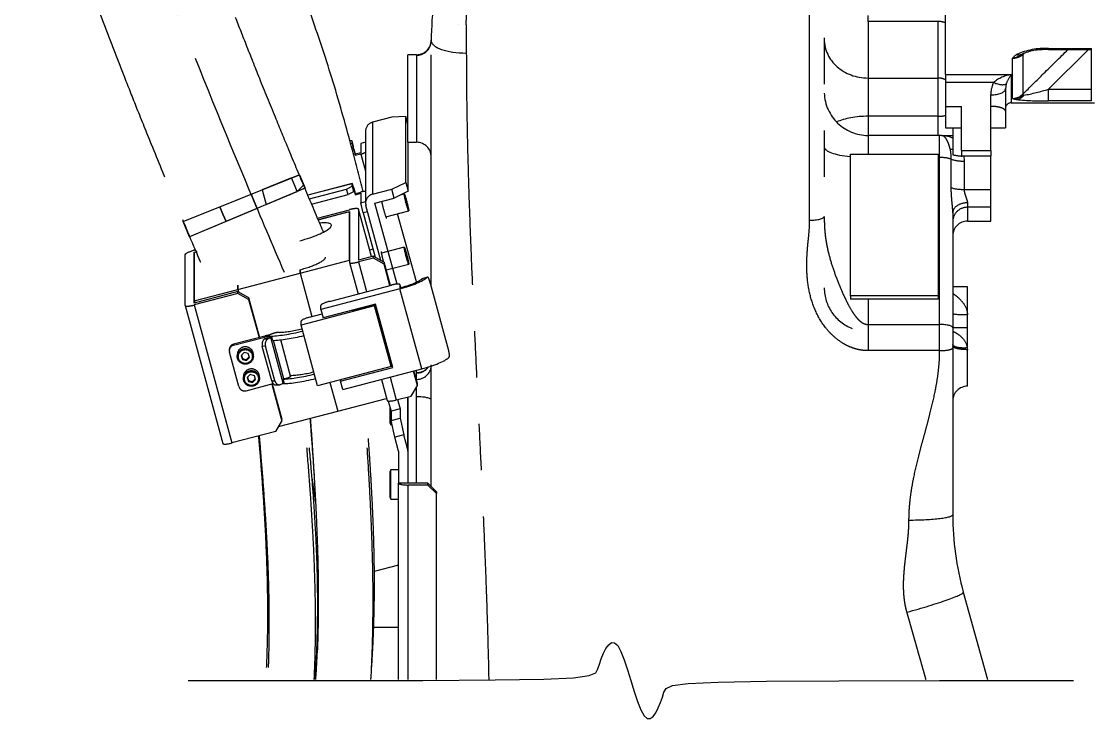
# Model space of a CAD drawing. Extents: x -2384 to 29887, y -2542 to 22350.
# Drawn here: x 450 to 816.3, y 2331.2 to 2569.9 of the extents above; entities that cross this region are included whole.
import ezdxf

# ---------------------------------------------------------------- set-up
doc = ezdxf.new("R2010")
doc.units = 0
doc.header["$LTSCALE"] = 63.5
doc.header["$MEASUREMENT"] = 0
doc.linetypes.add('PHANTOM', pattern=[2.5, 1.25, -0.25, 0.25, -0.25, 0.25, -0.25])
doc.layers.add('4', color=6, linetype='PHANTOM')

msp = doc.modelspace()

# ---------------------------------------------------------------- linework, layer by layer
at = {"layer": '4'}
for p, q in [((766.31, 2551.72), (766.31, 2933.05)), ((724.81, 2659.58), (724.81, 2503.19)), ((719.81, 2501.85), (719.81, 2657.13)), ((739.81, 2569.94), (739.81, 2572)), ((739.81, 2569.94), (739.81, 2550.55)), ((763.81, 2569.94), (739.81, 2569.94)), ((763.81, 2550.55), (763.81, 2569.94)), ((590.31, 2479.17), (590.31, 2563.31)), ((801.57, 2560.66), (816.31, 2560.66)), ((801.57, 2560.28), (801.57, 2560.66)), ((816.31, 2560.28), (816.31, 2560.66)), ((582.31, 2528.55), (582.31, 2558.55)), ((585.31, 2558.55), (582.31, 2558.55)), ((585.31, 2558.37), (585.31, 2528.55)), ((789.27, 2543.57), (789.27, 2557.37)), ((792.72, 2558.82), (792.84, 2558.9)), ((792.77, 2558.55), (792.77, 2545.03)), ((815.29, 2560.28), (801.57, 2546.72)), ((801.57, 2560.28), (816.31, 2560.28)), ((816.31, 2546.72), (816.31, 2560.28)), ((739.81, 2550.55), (763.81, 2550.55)), ((739.81, 2550.55), (739.81, 2537.46)), ((763.81, 2537.46), (763.81, 2550.55)), ((766.31, 2551.72), (766.31, 2549.01)), ((766.31, 2551.72), (788.81, 2551.72)), ((788.81, 2551.72), (788.81, 2542.05)), ((782.79, 2549.01), (766.31, 2549.01)), ((766.31, 2549.01), (766.31, 2540.85)), ((787.09, 2548.59), (786.81, 2546.82)), ((786.81, 2546.82), (786.81, 2539.26)), ((801.57, 2546.72), (816.31, 2546.72)), ((801.57, 2542.73), (801.57, 2546.72)), ((816.31, 2542.73), (816.31, 2546.72)), ((781.81, 2540.85), (781.81, 2544.79)), ((788.81, 2542.05), (817.31, 2542.05)), ((792.77, 2545.03), (793.14, 2544.66)), ((816.31, 2542.73), (801.57, 2542.73)), ((766.31, 2540.85), (771.81, 2540.85)), ((766.31, 2540.85), (766.31, 2533.55)), ((771.81, 2525.79), (771.81, 2540.85)), ((781.81, 2525.79), (781.81, 2540.85)), ((786.81, 2539.26), (786.81, 2533.55)), ((576.76, 2537.16), (570.2, 2535.44)), ((570.2, 2535.44), (570.2, 2510.77)), ((581.59, 2537.34), (576.76, 2537.16)), ((581.59, 2514.83), (581.59, 2537.34)), ((582.31, 2534.71), (581.59, 2537.34)), ((763.81, 2537.46), (739.81, 2537.46)), ((739.81, 2537.46), (739.81, 2530.91)), ((763.81, 2530.91), (763.81, 2537.46)), ((567.82, 2532.42), (567.82, 2507.75)), ((766.31, 2533.55), (771.81, 2533.55)), ((768.81, 2533.55), (768.81, 2530.77)), ((781.81, 2533.55), (786.81, 2533.55)), ((563.24, 2529.08), (562.44, 2529.05)), ((562.69, 2528.07), (563.24, 2528.21)), ((563.24, 2528.21), (563.24, 2529.08)), ((563.75, 2527.19), (563.24, 2529.08)), ((567.82, 2528.62), (566.21, 2528.19)), ((566.21, 2528.19), (566.21, 2524.95)), ((582.31, 2528.55), (585.31, 2528.55)), ((582.42, 2511.82), (582.42, 2528.55)), ((764.32, 2530.91), (739.8, 2530.91)), ((739.81, 2530.91), (739.81, 2524.6)), ((764.31, 2530.88), (764.31, 2530.91)), ((764.31, 2523.33), (764.31, 2530.88)), ((765.63, 2530.79), (765.28, 2530.83)), ((768.81, 2530.77), (765.64, 2530.77)), ((768.81, 2530.77), (768.81, 2529.92)), ((768.81, 2529.92), (768.81, 2526.27)), ((563.76, 2525.89), (563.28, 2525.77)), ((563.75, 2526.33), (563.75, 2527.19)), ((563.76, 2526.33), (564.27, 2524.44)), ((563.76, 2525.89), (564.27, 2524.01)), ((566.2, 2524.95), (564.27, 2524.44)), ((566.2, 2524.51), (564.27, 2524.01)), ((564.27, 2524.44), (564.27, 2524.01)), ((566.2, 2524.51), (567.82, 2518.62)), ((733.81, 2476.03), (733.81, 2524.54)), ((733.81, 2524.54), (763.81, 2524.54)), ((763.81, 2524.54), (763.81, 2476.03)), ((768.81, 2526.27), (768.81, 2524.28)), ((771.81, 2525.79), (781.81, 2525.79)), ((771.81, 2525.79), (771.81, 2523.54)), ((772.59, 2523.9), (772.68, 2522.12)), ((772.59, 2523.9), (781.81, 2523.9)), ((781.81, 2525.79), (781.81, 2523.9)), ((781.81, 2512.41), (781.81, 2523.9)), ((764.31, 2523.33), (763.81, 2523.33)), ((764.31, 2466.16), (764.31, 2523.33)), ((768.28, 2513.05), (768.28, 2522.76)), ((772.68, 2522.12), (772.68, 2512.41)), ((505.44, 2501.38), (545.22, 2517.44)), ((542.5, 2516.34), (545.14, 2517.41)), ((545.14, 2517.41), (545.91, 2515.58)), ((545.22, 2517.44), (547.16, 2512.83)), ((547.16, 2512.83), (507.62, 2496.21)), ((542.5, 2516.34), (532.47, 2512.29)), ((543.48, 2514.02), (542.5, 2516.34)), ((543.48, 2514.02), (542.5, 2516.34)), ((542.5, 2516.34), (542.5, 2516.34)), ((544.46, 2511.7), (543.48, 2514.02)), ((544.46, 2511.7), (543.48, 2514.02)), ((544.44, 2511.75), (546.61, 2513.92)), ((547.08, 2512.79), (544.46, 2511.7)), ((545.91, 2515.58), (546.68, 2513.75)), ((546.68, 2513.75), (546.88, 2513.27)), ((546.88, 2513.27), (547.08, 2512.79)), ((563.25, 2514.41), (548.08, 2510.44)), ((563.24, 2514.36), (548.09, 2510.4)), ((561.31, 2512.56), (563.24, 2513.5)), ((563.24, 2513.5), (563.24, 2514.36)), ((563.24, 2513.5), (563.75, 2511.61)), ((563.76, 2512.91), (564.27, 2511.02)), ((576.76, 2512.49), (581.59, 2514.83)), ((581.59, 2514.83), (582.42, 2511.82)), ((517.97, 2506.44), (528.66, 2510.76)), ((528.66, 2510.76), (532.47, 2512.29)), ((528.66, 2510.76), (529.68, 2508.33)), ((529.68, 2508.33), (528.66, 2510.76)), ((532.47, 2512.29), (533.12, 2509.76)), ((532.47, 2512.29), (533.12, 2509.76)), ((533.12, 2509.76), (533.77, 2507.2)), ((533.12, 2509.76), (533.77, 2507.2)), ((533.77, 2507.2), (544.46, 2511.7)), ((544.32, 2511.64), (544.44, 2511.75)), ((548.59, 2509.23), (561.31, 2512.56)), ((549.36, 2507.41), (561.82, 2510.67)), ((561.82, 2510.67), (561.31, 2512.56)), ((563.75, 2511.61), (561.82, 2510.67)), ((563.75, 2511.61), (563.75, 2512.48)), ((563.76, 2512.47), (563.75, 2512.47)), ((563.76, 2512.47), (564.27, 2510.59)), ((564.27, 2511.02), (566.2, 2511.53)), ((564.27, 2510.59), (566.2, 2511.09)), ((564.27, 2511.02), (564.27, 2510.59)), ((566.2, 2511.09), (566.21, 2511.09)), ((566.21, 2511.09), (566.21, 2507.85)), ((570.2, 2510.77), (576.76, 2512.49)), ((571.02, 2507.75), (577.59, 2509.47)), ((577.59, 2509.47), (576.76, 2512.49)), ((582.42, 2511.82), (577.59, 2509.47)), ((581.06, 2510.85), (579.7, 2510.49)), ((772.68, 2512.41), (781.81, 2512.41)), ((781.81, 2506.3), (781.81, 2512.41)), ((505.44, 2501.38), (517.97, 2506.44)), ((517.97, 2506.44), (519.03, 2503.94)), ((519.03, 2503.94), (517.97, 2506.44)), ((530.71, 2505.92), (520.08, 2501.45)), ((529.68, 2508.33), (530.71, 2505.92)), ((530.71, 2505.92), (529.68, 2508.33)), ((533.77, 2507.2), (530.71, 2505.92)), ((533.77, 2507.2), (533.77, 2507.2)), ((533.77, 2507.2), (533.77, 2507.2)), ((551.38, 2502.62), (562.29, 2505.48)), ((569.83, 2489.41), (565.38, 2505.66)), ((569.82, 2489.41), (565.38, 2505.63)), ((565.38, 2505.63), (565.38, 2488.25)), ((566.21, 2507.85), (567.82, 2508.27)), ((566.98, 2504.37), (566.21, 2507.85)), ((573.1, 2488.12), (567.93, 2506.94)), ((571.02, 2507.75), (571.02, 2507.75)), ((578.64, 2480.01), (571.02, 2507.75)), ((773.81, 2507.81), (773.81, 2506.3)), ((773.81, 2506.3), (773.81, 2501.55)), ((781.81, 2506.3), (773.81, 2506.3)), ((781.81, 2501.55), (781.81, 2506.3)), ((519.03, 2503.94), (520.08, 2501.45)), ((520.08, 2501.45), (519.03, 2503.94)), ((551.64, 2502.02), (562.29, 2504.82)), ((561.33, 2504.56), (551.64, 2502.02)), ((562.29, 2504.61), (561.33, 2504.56)), ((562.29, 2504.82), (562.29, 2504.81)), ((562.29, 2504.82), (562.29, 2487.44)), ((562.29, 2488.18), (562.29, 2504.61)), ((568.53, 2504.77), (566.98, 2504.37)), ((566.98, 2504.37), (571.14, 2489.23)), ((574.75, 2503), (582.58, 2505.05)), ((585.21, 2480.75), (578.81, 2504.06)), ((768.81, 2504.43), (768.81, 2465.08)), ((507.62, 2496.21), (505.44, 2501.38)), ((507.62, 2496.21), (505.44, 2501.38)), ((520.08, 2501.45), (507.62, 2496.21)), ((520.08, 2501.45), (520.08, 2501.45)), ((773.81, 2501.55), (781.81, 2501.55)), ((773.81, 2501.55), (773.83, 2501.55)), ((507.62, 2496.21), (507.62, 2496.21)), ((509.17, 2491.87), (509.17, 2491.56)), ((509.17, 2491.56), (509.17, 2491.56)), ((510.13, 2491.15), (509.17, 2490.69)), ((509.17, 2490.89), (509.8, 2491.06)), ((509.17, 2473.51), (509.17, 2490.89)), ((509.17, 2490.89), (509.22, 2490.71)), ((509.17, 2490.89), (509.22, 2490.71)), ((570.39, 2491.95), (569.22, 2491.64)), ((581.06, 2492.67), (573.23, 2490.62)), ((506.07, 2472.7), (506.07, 2490.08)), ((509.17, 2490.69), (509.17, 2474.26)), ((545.39, 2483.75), (562.29, 2488.18)), ((562.3, 2487.4), (565.14, 2477.01)), ((570.5, 2489.59), (565.38, 2488.25)), ((570.5, 2488.92), (565.38, 2487.58)), ((565.38, 2487.58), (568.17, 2477.43)), ((570.5, 2489.59), (574.18, 2487.51)), ((570.5, 2488.92), (570.5, 2489.59)), ((574.18, 2486.85), (570.5, 2488.92)), ((574.18, 2487.51), (574.18, 2486.85)), ((576.35, 2479.57), (574.18, 2487.51)), ((524.14, 2478.18), (545.39, 2483.75)), ((545.39, 2484.89), (545.39, 2483.75)), ((545.39, 2483.75), (545.39, 2484.89)), ((545.39, 2483.75), (549.46, 2468.9)), ((545.39, 2483.75), (549.46, 2468.9)), ((576.18, 2479.53), (574.18, 2486.85)), ((574.9, 2484.86), (582.58, 2486.86)), ((579.88, 2478.79), (579.59, 2479.83)), ((579.59, 2479.8), (579.87, 2478.79)), ((579.59, 2479.8), (579.59, 2478.72)), ((585.21, 2480.67), (585.21, 2480.75)), ((588.81, 2482.26), (587.17, 2481.83)), ((588.98, 2482.37), (587.37, 2481.94)), ((595.98, 2458.43), (590.03, 2480.16)), ((509.17, 2474.26), (524.14, 2478.18)), ((524.14, 2477.44), (509.17, 2473.51)), ((524.14, 2476.77), (509.17, 2472.85)), ((524.14, 2479.62), (524.14, 2478.18)), ((524.14, 2478.18), (524.14, 2479.62)), ((524.14, 2478.18), (524.38, 2477.3)), ((524.14, 2478.18), (524.38, 2477.3)), ((524.14, 2476.77), (524.14, 2477.44)), ((524.14, 2477.44), (527.81, 2475.36)), ((527.81, 2474.7), (524.14, 2476.77)), ((579.59, 2478.39), (552.55, 2471.3)), ((555.45, 2474.09), (576.7, 2479.66)), ((565.4, 2476.84), (565.43, 2476.71)), ((565.5, 2476.73), (565.47, 2476.83)), ((587.1, 2450.99), (579.59, 2478.39)), ((773.81, 2479.05), (769.24, 2479.05)), ((773.81, 2469.57), (773.81, 2479.05)), ((506.08, 2472.67), (519.02, 2425.43)), ((509.17, 2474.26), (509.36, 2473.56)), ((509.17, 2473.51), (509.17, 2473.51)), ((509.17, 2472.85), (522.11, 2425.61)), ((527.81, 2475.36), (531.54, 2461.75)), ((527.81, 2475.36), (527.81, 2474.7)), ((527.81, 2474.7), (531.37, 2461.7)), ((570.84, 2472.55), (545.73, 2465.96)), ((552.55, 2471.3), (552.55, 2472.71)), ((571.19, 2473.15), (553.33, 2468.46)), ((563.11, 2470.85), (570.84, 2472.88)), ((576.54, 2452.09), (570.84, 2472.88)), ((570.84, 2472.88), (570.84, 2472.55)), ((576.54, 2451.76), (570.84, 2472.55)), ((577.15, 2451.42), (571.19, 2473.15)), ((763.81, 2476.03), (733.81, 2476.03)), ((733.81, 2476.03), (733.81, 2474.82)), ((763.81, 2474.82), (733.81, 2474.82)), ((739.81, 2474.82), (739.81, 2466.16)), ((763.81, 2476.03), (763.81, 2474.82)), ((548.63, 2468.68), (552.96, 2469.81)), ((552.55, 2471.3), (553.33, 2468.46)), ((563.11, 2471.03), (563.11, 2470.85)), ((563.53, 2470.96), (563.48, 2471.12)), ((773.81, 2465.05), (773.81, 2469.57)), ((545.73, 2465.96), (545.73, 2467.3)), ((551.42, 2445.18), (545.73, 2465.96)), ((739.81, 2466.16), (739.81, 2457.23)), ((739.81, 2466.16), (764.31, 2466.16)), ((764.31, 2457.23), (764.31, 2466.16)), ((533.3, 2462.21), (522.68, 2459.43)), ((522.68, 2459.09), (533.3, 2461.88)), ((533.47, 2461.26), (533.3, 2461.88)), ((534.26, 2461.63), (533.33, 2461.19)), ((534.42, 2461.24), (535.35, 2461.68)), ((534.76, 2462.3), (534.85, 2461.97)), ((535.02, 2462.18), (535.11, 2461.85)), ((539.62, 2446.09), (535.35, 2461.68)), ((536.03, 2460.69), (535.71, 2461.87)), ((768.81, 2465.08), (768.81, 2458.15)), ((773.81, 2465.05), (768.81, 2465.05)), ((773.81, 2457.55), (773.81, 2465.05)), ((522.68, 2459.43), (522.68, 2459.09)), ((533.57, 2458.7), (532.48, 2458.65)), ((535.71, 2446.83), (532.48, 2458.65)), ((533.33, 2461.19), (534.42, 2461.24)), ((536.81, 2446.89), (533.57, 2458.7)), ((539.89, 2447.62), (536.31, 2460.7)), ((542.17, 2448.49), (538.77, 2460.91)), ((768.81, 2458.15), (768.81, 2401.06)), ((773.78, 2458.16), (773.81, 2457.55)), ((521.19, 2457.54), (521.19, 2457.2)), ((524.5, 2444.89), (521.26, 2456.7)), ((523.92, 2455.84), (523.92, 2455.25)), ((526.3, 2456.58), (525.28, 2455.58)), ((525.28, 2455.58), (525.65, 2454.21)), ((525.35, 2455.65), (525.65, 2454.55)), ((525.65, 2454.55), (525.65, 2454.21)), ((525.65, 2454.55), (527.05, 2454.18)), ((525.65, 2454.21), (527.05, 2453.85)), ((527.7, 2456.21), (526.3, 2456.58)), ((527.05, 2454.18), (528, 2455.11)), ((527.05, 2453.85), (528.07, 2454.85)), ((527.05, 2454.18), (527.05, 2453.85)), ((528.07, 2454.85), (527.7, 2456.21)), ((529.42, 2455.25), (529.42, 2455.84)), ((764.31, 2457.23), (739.81, 2457.23)), ((773.81, 2445.05), (773.81, 2457.55)), ((576.54, 2451.76), (551.42, 2445.18)), ((559.28, 2446.73), (577.15, 2451.42)), ((560.05, 2443.9), (587.1, 2450.99)), ((576.52, 2453.71), (576.12, 2453.61)), ((576.63, 2453.32), (576.23, 2453.21)), ((576.54, 2452.09), (576.54, 2451.76)), ((585.31, 2446.85), (585.31, 2450.52)), ((590.31, 2410.75), (590.31, 2452.33)), ((526, 2448.28), (526, 2447.7)), ((528.37, 2449.02), (527.35, 2448.02)), ((527.35, 2448.02), (527.72, 2446.66)), ((527.42, 2448.09), (527.72, 2446.99)), ((527.72, 2446.99), (529.12, 2446.62)), ((527.72, 2446.99), (527.72, 2446.66)), ((529.77, 2448.65), (528.37, 2449.02)), ((529.12, 2446.62), (530.07, 2447.55)), ((529.12, 2446.29), (530.14, 2447.29)), ((530.14, 2447.29), (529.77, 2448.65)), ((531.5, 2447.7), (531.5, 2448.28)), ((535.71, 2446.83), (536.81, 2446.89)), ((539.98, 2446.28), (539.65, 2447.46)), ((559.28, 2447.24), (559.28, 2446.73)), ((573.26, 2447.36), (575.24, 2440.16)), ((576.19, 2448.13), (578.33, 2440.34)), ((585.56, 2445.28), (584.21, 2450.23)), ((585.56, 2445.94), (584.38, 2450.27)), ((526.95, 2443.5), (536.2, 2445.93)), ((527.72, 2446.66), (529.12, 2446.29)), ((529.12, 2446.62), (529.12, 2446.29)), ((535.73, 2445.8), (539.2, 2433.12)), ((535.9, 2445.85), (539.2, 2433.79)), ((537.17, 2445.49), (538.27, 2445.54)), ((538.69, 2445.65), (539.62, 2446.09)), ((539.47, 2445.93), (539.45, 2446.01)), ((555.65, 2446.29), (558.33, 2436.51)), ((555.65, 2446.29), (558.33, 2436.51)), ((560.05, 2443.9), (559.28, 2446.73)), ((583.44, 2441.68), (585.56, 2445.28)), ((585.31, 2441.44), (585.31, 2444.85)), ((585.56, 2445.28), (585.56, 2445.94)), ((558.33, 2436.51), (575.04, 2440.89)), ((575.56, 2439.98), (576.53, 2436.47)), ((578.33, 2440.34), (583.44, 2441.68)), ((578.75, 2440.45), (579.62, 2437.28)), ((582.21, 2441.36), (582.21, 2423.67)), ((582.31, 2441.39), (582.31, 2422.86)), ((585.31, 2411.88), (585.31, 2441.44)), ((538.07, 2431.2), (558.33, 2436.51)), ((576.11, 2437.97), (576.11, 2432.46)), ((576.51, 2431.77), (576.51, 2436.51)), ((579.62, 2437.28), (576.53, 2436.47)), ((576.53, 2436.47), (576.53, 2433.35)), ((579.62, 2437.28), (579.62, 2434.16)), ((537.08, 2429.53), (539.2, 2433.12)), ((539.2, 2433.12), (539.2, 2433.79)), ((576.11, 2432.46), (576.51, 2431.77)), ((576.53, 2433.35), (579.62, 2434.16)), ((577.82, 2427.59), (576.53, 2433.35)), ((579.62, 2434.16), (580.91, 2428.4)), ((537.08, 2429.53), (522.11, 2425.61)), ((576.51, 2431.77), (576.88, 2431.77)), ((580.91, 2428.4), (577.82, 2427.59)), ((579.11, 2422.86), (577.82, 2427.59)), ((582.21, 2423.67), (580.91, 2428.4)), ((579.11, 2422.86), (579.11, 2411.88)), ((582.31, 2422.86), (582.31, 2411.88)), ((576.51, 2416.38), (576.11, 2415.69)), ((576.11, 2415.69), (576.11, 2407.07)), ((576.51, 2406.38), (576.51, 2416.38)), ((579.11, 2416.38), (576.51, 2416.38)), ((579.11, 2411.88), (579.11, 2411.88)), ((582.31, 2411.88), (579.11, 2411.88)), ((582.31, 2411.88), (579.11, 2411.88)), ((579.11, 2344.63), (579.11, 2411.88)), ((582.31, 2411.88), (582.31, 2411.88)), ((589.11, 2411.88), (582.32, 2411.88)), ((589.11, 2411.21), (582.32, 2411.21)), ((582.32, 2411.21), (582.32, 2344.63)), ((589.11, 2411.88), (592.11, 2408.94)), ((589.11, 2411.21), (589.11, 2411.88)), ((592.11, 2408.28), (589.11, 2411.21)), ((576.11, 2407.07), (576.51, 2406.38)), ((592.11, 2408.94), (592.11, 2408.28)), ((592.11, 2344.63), (592.11, 2408.28)), ((576.51, 2406.38), (579.11, 2406.38)), ((579.11, 2383.82), (570.82, 2381.6)), ((772.4, 2374.52), (780.63, 2344.63)), ((551.3, 2362.55), (551.41, 2362.55)), ((570.6, 2362.55), (579.11, 2362.55)), ((579.11, 2344.63), (579.11, 2362.55)), ((579.11, 2362.55), (579.11, 2362.55))]:
    msp.add_line(p, q, dxfattribs=at)
msp.add_lwpolyline([(507.12, 2344.26), (552.97, 2344.26), (587.44, 2344.32), (612.17, 2344.47), (628.81, 2344.76), (639, 2345.23), (644.39, 2345.95), (646.61, 2346.94), (647.31, 2348.26), (647.86, 2349.92), (648.51, 2351.76), (649.27, 2353.61), (650.11, 2355.26), (651.03, 2356.55), (652.01, 2357.27), (653.04, 2357.23), (654.12, 2356.26), (655.22, 2354.25), (656.35, 2351.39), (657.49, 2347.96), (658.63, 2344.26), (659.78, 2340.55), (660.92, 2337.13), (662.05, 2334.27), (663.15, 2332.25), (664.22, 2331.28), (665.26, 2331.25), (666.24, 2331.97), (667.16, 2333.25), (668, 2334.91), (668.76, 2336.75), (669.41, 2338.6), (669.96, 2340.25), (670.66, 2341.57), (672.88, 2342.57), (678.27, 2343.28), (688.46, 2343.76), (705.1, 2344.05), (729.83, 2344.19), (764.3, 2344.25), (810.15, 2344.26)], dxfattribs=at)
for centre, radius, start, end in [((690.31, 2563.31), 100, 163.7948, 180), ((690.31, 2563.31), 91, 176.4826, 176.5085), ((585.32, 2563.55), 5, 270.3589, 359.8708), ((800.42, 2536.97), 23.72, 87.2324, 114.344), ((788.16, 2564.94), 7.65, 278.3942, 306.7427), ((794.26, 2553.12), 6.55, 123.4856, 139.5137), ((789.35, 2562.94), 5.57, 269.2724, 307.9822), ((-15620.01, 21739.9), 25244.87, 310.552415, 310.554723), ((800.45, 2538.62), 21.67, 87.053, 110.5039), ((790.41, 2540.16), 11.67, 97.8367, 130.7344), ((797.67, 2544.82), 11.23, 142.0512, 160.362), ((791.34, 2544.81), 9.53, 153.8589, 180.1166), ((779.07, 2620.44), 77.08, 280.5212, 286.9684), ((739.82, 2545.92), 15.01, 181.926, 269.9915), ((788.81, 2540.05), 2, 90, 180), ((789.27, 2548.51), 4.94, 270.1052, 315.2184), ((789.38, 2550.66), 7.09, 269.1831, 302.1179), ((791.93, 2550.92), 7.81, 250.1419, 260.5329), ((799.77, 2625.68), 82.97, 263.6848, 271.2398), ((585.31, 2523.55), 5, 0, 90), ((765.54, 2524.16), 6.63, 60.4227, 89.2394), ((753.02, 2522.95), 15.26, 359.2663, 12.4405), ((772.32, 2540.15), 16.26, 257.5598, 270.9599), ((772.21, 2534.4), 12.28, 251.3388, 272.208), ((773.81, 2496.55), 5, 90, 180), ((772.57, 2493.72), 24.18, 261.0707, 272.955), ((585.31, 2454.68), 5, 270, 321.9851), ((773.81, 2440.05), 5, 90, 180), ((868.81, 2401.06), 100, 180, 195.3927)]:
    msp.add_arc(centre, radius, start, end, dxfattribs=at)
for centre, major_axis, ratio, start_param, end_param in [((763.81, 2565.97), (-5, 0), 0.794345, 4.186495, 4.712389), ((585.31, 2563.31), (-5, 0), 0.988164, 1.570796, 3.141593), ((602.31, 2563.31), (-12, 0), 0.350312, 0, 1.570796), ((739.81, 2563.84), (-15, 0), 0.886256, 0, 1.570796), ((790.64, 2562.24), (-2.19, 3.35), 0.780143, 2.442678, 3.144574), ((796.27, 2555.26), (3.25, -3.8), 0.35125, 3.209789, 3.440951), ((763.81, 2546.12), (-5, 0), 0.886256, 4.186495, 4.712389), ((781.81, 2546.82), (5, 0), 0.406737, 4.712389, 6.283185), ((782.79, 2551.04), (4.48, -2.22), 0.370422, 4.894251, 6.132408), ((790.64, 2547.19), (-0.7, -3.94), 0.847135, 0.206844, 1.03065), ((571.02, 2532.42), (3.2, 0), 0.976296, 1.832596, 3.141593), ((739.81, 2531.12), (-15, 0), 0.422618, 4.712389, 5.518373), ((763.81, 2539.57), (-5, 0), 0.422618, 1.570796, 2.09669), ((563.76, 2526.33), (-0.51, 1.94), 0.056019, 0.210955, 1.781751), ((563.76, 2526.33), (-0.00051, 0.00193), 0.056019, 0.210955, 1.781751), ((566.2, 2524.95), (1.93, 0.53), 0.209065, 4.655073, 5.646438), ((566.2, 2524.95), (0.00193, 0.00053), 0.209065, 4.655073, 6.225869), ((739.81, 2526.96), (-15, 0), 0.241922, 0, 1.157973), ((771.93, 2528.19), (-4.73, -1.63), 0.229438, 0.485436, 0.775818), ((764.31, 2522.24), (4.5, 0), 0.241922, 0.493469, 1.570796), ((563.76, 2512.47), (0.51, -1.94), 0.056019, 1.781751, 3.352547), ((772.68, 2513.62), (-5, 0), 0.241922, 0.493469, 1.570796), ((566.2, 2511.09), (-1.93, -0.53), 0.209065, 3.663708, 4.655073), ((566.2, 2511.09), (-0.00193, -0.00053), 0.209065, 3.084277, 4.655073), ((571.02, 2507.75), (3.2, 0), 0.976296, 1.832596, 3.403392), ((562.29, 2504.82), (-3.09, -0.85), 0.200827, 3.086634, 4.657431), ((571.02, 2507.75), (0.002, 0), 0.976296, 1.832596, 3.403392), ((574.09, 2505.93), (-0.89, 3.39), 0.056019, 0.75771, 3.141593), ((773.81, 2504.43), (5, 0), 0.6773, 1.570796, 3.141593), ((773.81, 2501.4), (5, 0), 0.979859, 1.570796, 3.141593), ((562.29, 2504.82), (-0.00193, -0.00053), 0.200827, 3.086634, 4.657431), ((719.81, 2503.19), (5, 0), 0.268515, 4.712389, 6.283185), ((544.9, 2497.14), (-11.24, -3.08), 0.200827, 1.55877, 3.944963), ((509.17, 2490.89), (-3.09, -0.85), 0.200827, 4.657431, 6.228227), ((509.17, 2490.89), (-0.00193, -0.00053), 0.200827, 4.657431, 6.228227), ((574.09, 2487.75), (-0.89, 3.39), 0.056019, 0, 1.58048), ((544.9, 2486.75), (-9.21, -2.52), 0.200827, 1.568218, 3.141593), ((565.38, 2488.25), (3.09, 0.85), 0.200827, 3.086634, 4.657431), ((565.38, 2488.25), (0.00193, 0.00053), 0.200827, 3.086634, 4.657431), ((576.7, 2479.04), (-2.89, -0.79), 0.200827, 3.086634, 4.657431), ((579.59, 2480.46), (9.64, 2.64), 0.200827, 4.657431, 5.923534), ((579.59, 2480.46), (-8.1, -2.22), 0.200827, 1.515838, 2.721427), ((582.11, 2479.94), (3.2, 0), 0.976296, 0.24008, 0.261799), ((568.23, 2477.85), (3.09, 0.85), 0.200827, 3.141593, 3.74802), ((739.81, 2478.74), (-15, 0), 0.995399, 0, 1.20203), ((509.17, 2473.51), (3.09, 0.85), 0.200827, 3.086634, 4.657431), ((509.17, 2473.51), (0.00193, 0.00053), 0.200827, 3.086634, 4.657431), ((555.45, 2473.47), (-2.89, -0.79), 0.200827, 4.657431, 6.228227), ((573.16, 2471.31), (2.75, 0), 0.978148, 2.399338, 2.560263), ((573.16, 2470.73), (2.75, 0), 0.978148, 2.309809, 2.487541), ((573.16, 2470.69), (2.4, 0), 0.978148, 2.380529, 2.597302), ((548.63, 2468.05), (2.89, 0.79), 0.200827, 1.515838, 3.086634), ((573.16, 2470.69), (2.4, 0), 0.978148, 4.209482, 4.426255), ((573.16, 2470.73), (2.75, 0), 0.978148, 4.319243, 4.496975), ((764.31, 2465.08), (-4.5, 0), 0.241922, 3.141593, 4.712389), ((533.3, 2461.59), (2.89, 0.79), 0.200827, 0.926142, 1.515838), ((533.3, 2461.59), (-1.35, -0.37), 0.200827, 2.301236, 4.657431), ((536.69, 2462.83), (1.93, 0.53), 0.200827, 0.600571, 3.609435), ((536.78, 2462.5), (1.93, 0.53), 0.200827, 3.141593, 3.609435), ((547.72, 2467.89), (-16.8, -4.6), 0.200827, 0.659965, 1.433993), ((547.81, 2467.56), (-16.8, -4.6), 0.200827, 0.659965, 0.712723), ((533.3, 2461.59), (2.89, 0.79), 0.200827, 5.442829, 5.635223), ((548.14, 2466.38), (-16.8, -4.6), 0.200827, 0.712723, 1.433993), ((547.28, 2467.58), (-12.08, -3.31), 0.200827, 0.670062, 1.416761), ((523.19, 2457.2), (2, 0), 0.978148, 1.832596, 3.403392), ((523.19, 2457.54), (2, 0), 0.978148, 1.832596, 3.141593), ((526.67, 2455.84), (2.75, 0), 0.978148, 0, 3.141593), ((533.84, 2459.3), (0.09, -2), 0.729705, 3.439698, 5.010494), ((534.94, 2459.35), (-0.09, 2), 0.729705, 0.298105, 1.868901), ((576.92, 2457.61), (2.75, 0), 0.978148, 2.373976, 2.560263), ((576.92, 2457.03), (2.75, 0), 0.978148, 2.309809, 2.487541), ((576.92, 2456.99), (2.4, 0), 0.978148, 2.380529, 2.597302), ((764.31, 2458.15), (-4.5, 0), 0.204775, 1.570796, 3.141593), ((576.92, 2456.99), (2.4, 0), 0.978148, 4.209482, 4.426255), ((576.92, 2457.03), (2.75, 0), 0.978148, 4.319243, 4.496975), ((587.1, 2453.06), (9.64, 2.64), 0.200827, 4.657431, 5.923534), ((528.75, 2448.28), (2.75, 0), 0.978148, 0, 3.141593), ((585.31, 2452.28), (-5, 0), 0.976296, 1.570796, 3.072344), ((585.31, 2454.44), (5, 0), 0.976296, 4.712389, 5.67446), ((537.08, 2447.49), (-0.09, 2), 0.729705, 1.868901, 3.141593), ((538.17, 2447.54), (-0.09, 2), 0.729705, 1.868901, 3.439698), ((552.18, 2451.64), (-16.8, -4.6), 0.200827, 0.659965, 1.433993), ((551.76, 2453.15), (-16.8, -4.6), 0.200827, 0.712723, 1.433993), ((537.25, 2447.18), (2.89, 0.79), 0.200827, 5.635223, 5.806785), ((540.73, 2448.09), (-1.45, -0.4), 0.200827, 0.903234, 3.141593), ((540.73, 2448.09), (1.93, 0.53), 0.200827, 0.600571, 0.722734), ((551.31, 2452.84), (-12.08, -3.31), 0.200827, 0.670062, 1.416761), ((526.43, 2445.39), (-2, 0), 0.978148, 0.261799, 1.832596), ((541.14, 2446.58), (1.93, 0.53), 0.200827, 3.451054, 3.609435), ((537.57, 2446), (2.89, 0.79), 0.200827, 5.442829, 5.635223), ((578.33, 2441.01), (3.09, 0.85), 0.200827, 3.141593, 4.657431), ((585.31, 2440.35), (-5, 0), 0.21644, 3.141593, 4.712389), ((522.11, 2426.27), (3.09, 0.85), 0.200827, 3.141593, 4.657431), ((579.11, 2422.86), (-3.2, 0), 0.978148, 3.141593, 3.403392), ((582.32, 2411.88), (-3.2, 0), 0.207912, 0, 1.570796), ((582.32, 2411.88), (-0.002, 0), 0.207912, 0.000022, 1.570796), ((753.81, 2401.06), (-15, 0), 0.12192, 1.570796, 3.141593), ((753.12, 2369.21), (-19.28, -5.31), 0.074094, 1.5504, 3.141593)]:
    msp.add_ellipse(centre, major_axis=major_axis, ratio=ratio, start_param=start_param, end_param=end_param, dxfattribs=at)
for centre, major_axis, ratio in [((581.82, 2507.95), (0.76, -2.9), 0.056019), ((581.82, 2489.77), (0.76, -2.9), 0.056019), ((526.67, 2455.25), (2.75, 0), 0.978148), ((526.67, 2455.21), (2.4, 0), 0.978148), ((528.75, 2447.7), (2.75, 0), 0.978148), ((528.75, 2447.65), (2.4, 0), 0.978148)]:
    msp.add_ellipse(centre, major_axis=major_axis, ratio=ratio, dxfattribs=at)
for points, knots in [([(540.06, 2483.97), (536.04, 2493.35), (523.57, 2522.59), (507.24, 2562.61), (491.68, 2604.3), (476.96, 2646.69), (460.17, 2700.84), (442.86, 2766.69), (428.68, 2833.07), (419.99, 2888.31), (415.43, 2931.34), (413.33, 2963.09), (412.72, 2993.76), (413.76, 3022.92), (416.55, 3050.05), (420.37, 3070.62), (424.26, 3085.43), (428.69, 3099.12), (435.21, 3114.27), (444.72, 3129.7), (456.26, 3142.93), (470.28, 3154.28), (484.6, 3162.33), (497.98, 3167.9), (509.11, 3171.63), (521.41, 3174.91), (534.89, 3177.68), (549.46, 3179.93), (564.95, 3181.64), (580.96, 3182.89), (597.21, 3183.77), (613.54, 3184.39), (628.56, 3184.77), (638.14, 3184.96), (642.32, 3185.03)], [0.0327753, 0.0327753, 0.0327753, 0.0327753, 0.0625, 0.125, 0.15625, 0.1875, 0.25, 0.3125, 0.375, 0.4375, 0.46875, 0.5, 0.53125, 0.5625, 0.59375, 0.625, 0.640625, 0.65625, 0.6875, 0.71875, 0.75, 0.78125, 0.8125, 0.828125, 0.84375, 0.859375, 0.875, 0.890625, 0.90625, 0.921875, 0.9375, 0.953125, 0.96875, 0.9806356, 0.9806356, 0.9806356, 0.9806356]), ([(497.28, 3169.65), (496.94, 3169.55), (491.12, 3167.77), (480.49, 3163.97), (466.86, 3157.59), (455.07, 3150.52), (444.93, 3142.89), (436.79, 3135.34), (430.28, 3128.13), (424.67, 3120.9), (419.3, 3112.75), (414.68, 3104.37), (410.93, 3096.38), (407.99, 3089.21), (405.24, 3081.56), (402.75, 3073.52), (400.42, 3064.69), (398.37, 3055.58), (396.64, 3046.29), (395.32, 3037.78), (394.41, 3030.79), (393.7, 3024.55), (393.06, 3017.87), (392.4, 3009.44), (391.83, 2999.18), (391.46, 2987.68), (391.32, 2971.74), (391.77, 2951.55), (393.21, 2926.97), (395.44, 2902.33), (398.36, 2877.65), (402.21, 2850.84), (407.15, 2821.77), (413.29, 2790.42), (420.25, 2759.01), (428.25, 2726.35), (437.37, 2692.5), (447.68, 2657.58), (458.79, 2623.03), (467.88, 2597.01), (474.38, 2579.33), (477.99, 2569.71), (481.63, 2560.21), (485.45, 2550.39), (489.72, 2539.62), (495.07, 2526.36), (501.73, 2510.18), (509.03, 2492.82), (514.16, 2480.81), (516.46, 2475.42)], [0.1610536, 0.1610536, 0.1610536, 0.1610536, 0.162362, 0.1834318, 0.2048754, 0.2262489, 0.2460977, 0.2644164, 0.2786315, 0.2928134, 0.3085191, 0.3254285, 0.3377992, 0.3489912, 0.3600322, 0.3731531, 0.3845508, 0.3972257, 0.4098986, 0.4204815, 0.428946, 0.4353065, 0.4428055, 0.4525145, 0.4644238, 0.4774387, 0.4903058, 0.5155899, 0.5402871, 0.5644551, 0.5881846, 0.6116896, 0.641073, 0.6704242, 0.699752, 0.7290796, 0.7619483, 0.794863, 0.827801, 0.860523, 0.8699783, 0.8793612, 0.8886694, 0.897926, 0.9083514, 0.9206232, 0.937438, 0.9567345, 0.973203, 0.973203, 0.973203, 0.973203]), ([(553.4, 2497.86), (553.06, 2498.67), (550.79, 2504), (546.85, 2513.3), (541.71, 2525.6), (536.68, 2537.8), (531.79, 2549.83), (527.15, 2561.5), (522.26, 2574.04), (516.9, 2588.14), (510.9, 2604.53), (503.41, 2625.92), (494.75, 2652.42), (485.29, 2684), (476.19, 2717.36), (467.62, 2752.41), (459.78, 2789.03), (454.02, 2820.69), (449.93, 2847.28), (447.08, 2869), (444.74, 2890.94), (442.99, 2913.24), (442, 2934.65), (441.78, 2954.07), (442.19, 2970.64), (442.94, 2983.12), (443.8, 2992.84), (444.73, 3001.13), (446.06, 3010.54), (447.91, 3020.75), (450.17, 3030.6), (452.61, 3039.16), (454.92, 3045.99), (457.15, 3051.71), (459.47, 3056.99), (462.14, 3062.31), (465.11, 3067.44), (468.2, 3072.1), (471.37, 3076.31), (474.83, 3080.38), (478.95, 3084.63), (483.88, 3089), (490.63, 3094.06), (499.58, 3099.43), (511.12, 3104.68), (523.25, 3108.79), (535.53, 3111.92), (547.61, 3114.27), (561.03, 3116.18), (574.82, 3117.52), (588.7, 3118.49), (602.91, 3119.17), (618.67, 3119.63), (632.35, 3119.87), (640.15, 3119.99), (642.31, 3120.02)], [0.0344974, 0.0344974, 0.0344974, 0.0344974, 0.0372985, 0.0527784, 0.0667711, 0.0795674, 0.0946548, 0.1078669, 0.1192201, 0.1370752, 0.1552565, 0.1738649, 0.2078492, 0.2419069, 0.2760155, 0.3148361, 0.3536822, 0.3924991, 0.415776, 0.4390578, 0.4628303, 0.4876747, 0.513375, 0.5359144, 0.5560783, 0.5738676, 0.5833481, 0.5943299, 0.60765, 0.6232775, 0.6400617, 0.6548057, 0.6673909, 0.6778903, 0.688801, 0.7008966, 0.7139722, 0.7260934, 0.7369982, 0.7485418, 0.7616069, 0.7762988, 0.7918364, 0.8135805, 0.8353596, 0.8562957, 0.8714079, 0.8864227, 0.9016595, 0.9174931, 0.9308106, 0.9452961, 0.9616616, 0.9799324, 0.9868742, 0.9868742, 0.9868742, 0.9868742]), ([(566.96, 2511.67), (565.74, 2516.52), (562.68, 2528.47), (556.99, 2548.93), (549.7, 2570.89), (542.11, 2591.5), (534.65, 2610.42), (527.61, 2627.58), (521.16, 2642.9), (515.37, 2656.47), (510.04, 2668.91), (504.9, 2680.93), (499.72, 2693.11), (492.74, 2709.74), (484.12, 2730.84), (474.34, 2756.63), (466.27, 2780.73), (460.15, 2802.93), (456.69, 2819.63), (454.93, 2832.64), (454.2, 2841.59), (454.03, 2849.42), (454.26, 2855.94), (454.75, 2861.33), (455.45, 2866.19), (456.47, 2871.18), (458.03, 2876.75), (460.42, 2882.94), (463.91, 2889.65), (468.48, 2896.39), (474.3, 2903.23), (480.81, 2909.5), (488, 2915.34), (495.61, 2920.74), (504.42, 2926.21), (514.83, 2931.89), (527.52, 2937.96), (542.16, 2944.06), (558.12, 2949.9), (574.04, 2955.11), (589.54, 2959.72), (604.35, 2963.81), (615.55, 2966.71), (623.17, 2968.62), (627.37, 2969.66), (631.12, 2970.57), (634.41, 2971.37), (637.27, 2972.05), (640.27, 2972.76), (644.44, 2973.74), (650.71, 2975.2), (659.48, 2977.21), (670.64, 2979.72), (681.74, 2982.17), (688.56, 2983.67), (691.11, 2984.23)], [0.0144049, 0.0144049, 0.0144049, 0.0144049, 0.0361428, 0.0708444, 0.1039692, 0.1349947, 0.1636756, 0.1898021, 0.2132149, 0.2338058, 0.2520553, 0.27041, 0.2891355, 0.3081836, 0.3470179, 0.3863954, 0.426644, 0.4573756, 0.4879869, 0.5030795, 0.5172781, 0.5294612, 0.5397851, 0.5484146, 0.5557887, 0.5643224, 0.5744244, 0.5858783, 0.5988267, 0.6133734, 0.6274008, 0.6440761, 0.658173, 0.6725125, 0.6888362, 0.7073266, 0.7281592, 0.7542055, 0.7804905, 0.8060422, 0.8305925, 0.8539141, 0.875607, 0.8827995, 0.8892996, 0.8950969, 0.9001823, 0.9045488, 0.9083131, 0.9140339, 0.9237932, 0.9372273, 0.9543843, 0.9753037, 0.987284, 0.987284, 0.987284, 0.987284]), ([(603.89, 2584.56), (603.84, 2584.39), (603.74, 2584.03), (603.6, 2583.5), (603.46, 2582.96), (603.33, 2582.41), (603.21, 2581.84), (603.1, 2581.27), (602.99, 2580.69), (602.89, 2580.11), (602.8, 2579.51), (602.71, 2578.9), (602.6, 2577.98), (602.46, 2576.72), (602.34, 2575.14), (602.26, 2573.53), (602.2, 2571.4), (602.19, 2568.72), (602.23, 2566.05), (602.26, 2563.92), (602.29, 2562.27), (602.31, 2560.67), (602.31, 2559.6), (602.31, 2559.11)], [0, 0, 0, 0, 0.021385, 0.043041, 0.064975, 0.087192, 0.109695, 0.13249, 0.155582, 0.178974, 0.20267, 0.226675, 0.250993, 0.312111, 0.376153, 0.436644, 0.501177, 0.626023, 0.750801, 0.813211, 0.875603, 0.942439, 1, 1, 1, 1]), ([(602.31, 2559.11), (602.32, 2556.75), (602.33, 2551.97), (602.4, 2544.68), (602.5, 2537.18), (602.7, 2527.32), (603.03, 2514.77), (603.53, 2500), (604.15, 2484.69), (604.82, 2469.46), (605.56, 2453.87), (606.31, 2438.5), (607.06, 2423.06), (607.81, 2407.28), (608.48, 2391.74), (609.1, 2375.98), (609.6, 2360.66), (609.87, 2350.05), (609.98, 2344.82), (609.98, 2344.63)], [0, 0, 0, 0, 0.0301161, 0.0609767, 0.0925828, 0.124935, 0.1853329, 0.2499115, 0.3089463, 0.3749396, 0.4374678, 0.5000003, 0.5625329, 0.625061, 0.6910528, 0.7500892, 0.8146662, 0.8750656, 0.8773118, 0.8773118, 0.8773118, 0.8773118]), ([(792.77, 2545.03), (795.15, 2547.38), (797.52, 2549.72), (799.89, 2552.06), (802.67, 2554.8), (805.44, 2557.54), (808.22, 2560.28)], [0, 0, 0, 0, 0.3549614, 0.3549614, 0.3549614, 0.7703644, 0.7703644, 0.7703644, 0.7703644]), ([(786.81, 2539.26), (786.81, 2539.43), (786.71, 2539.61), (786.4, 2539.87), (786.27, 2539.96), (785.95, 2540.13), (785.77, 2540.21), (785.45, 2540.33), (785.33, 2540.37), (785.09, 2540.44), (784.97, 2540.48), (784.7, 2540.54), (784.56, 2540.58), (784.27, 2540.64), (784.11, 2540.66), (783.63, 2540.74), (783.29, 2540.78), (782.75, 2540.82), (782.56, 2540.83), (782.19, 2540.85), (782, 2540.85), (781.81, 2540.85)], [0, 0, 0, 0, 0.25, 0.25, 0.375, 0.375, 0.5, 0.5, 0.5625, 0.5625, 0.625, 0.625, 0.6875, 0.6875, 0.75, 0.75, 0.875, 0.875, 0.9375, 0.9375, 1, 1, 1, 1]), ([(765.57, 2530.7), (765.54, 2530.72), (765.5, 2530.74), (765.4, 2530.78), (765.34, 2530.8), (765.27, 2530.81)], [0.72055626, 0.72055626, 0.72055626, 0.72055626, 0.75, 0.75, 0.79771924, 0.79771924, 0.79771924, 0.79771924]), ([(767.92, 2526.24), (767.82, 2526.65), (767.71, 2527.03), (767.54, 2527.57), (767.48, 2527.75), (767.36, 2528.09), (767.3, 2528.26), (767.1, 2528.73), (766.97, 2529.02), (766.76, 2529.41), (766.69, 2529.53), (766.54, 2529.76), (766.47, 2529.87), (766.25, 2530.16), (766.1, 2530.33), (765.82, 2530.56), (765.7, 2530.64), (765.57, 2530.7)], [0, 0, 0, 0, 0.125, 0.125, 0.1875, 0.1875, 0.25, 0.25, 0.375, 0.375, 0.4375, 0.4375, 0.5, 0.5, 0.625, 0.625, 0.7205563, 0.7205563, 0.7205563, 0.7205563]), ([(768.81, 2504.43), (768.81, 2504.51), (768.81, 2504.6), (768.81, 2504.77), (768.81, 2504.86), (768.8, 2505.12), (768.79, 2505.3), (768.76, 2505.83), (768.73, 2506.19), (768.66, 2506.91), (768.63, 2507.28), (768.56, 2508.01), (768.53, 2508.37), (768.43, 2509.46), (768.38, 2510.18), (768.3, 2511.62), (768.28, 2512.33), (768.28, 2513.05)], [0, 0, 0, 0, 0.03125, 0.03125, 0.0625, 0.0625, 0.125, 0.125, 0.25, 0.25, 0.375, 0.375, 0.5, 0.5, 0.75, 0.75, 1, 1, 1, 1]), ([(772.68, 2512.41), (772.68, 2511.99), (772.74, 2511.58), (772.89, 2510.96), (772.95, 2510.75), (773.08, 2510.35), (773.15, 2510.16), (773.36, 2509.58), (773.51, 2509.2), (773.68, 2508.66), (773.73, 2508.48), (773.79, 2508.14), (773.81, 2507.97), (773.81, 2507.81)], [0, 0, 0, 0, 0.25, 0.25, 0.375, 0.375, 0.5, 0.5, 0.75, 0.75, 0.875, 0.875, 1, 1, 1, 1]), ([(739.81, 2457.23), (739.4, 2457.24), (738.58, 2457.26), (737.34, 2457.41), (736.12, 2457.66), (734.6, 2458.1), (732.8, 2458.82), (730.3, 2460.22), (727.65, 2462.33), (724.35, 2466.01), (721.46, 2471.08), (719.5, 2477.45), (718.87, 2482.8), (718.81, 2487.01), (718.91, 2489.62), (719.03, 2491.44), (719.11, 2492.48), (719.19, 2493.48), (719.33, 2494.69), (719.52, 2496.6), (719.69, 2498.53), (719.8, 2500.44), (719.81, 2501.39), (719.81, 2501.85)], [0, 0, 0, 0, 0.02193, 0.043886, 0.066015, 0.08846, 0.128005, 0.168754, 0.241118, 0.308723, 0.434037, 0.553734, 0.669787, 0.727235, 0.784536, 0.813169, 0.827489, 0.841802, 0.868221, 0.894636, 0.947388, 0.974826, 1, 1, 1, 1]), ([(724.81, 2503.19), (724.82, 2502.75), (724.82, 2501.83), (724.87, 2500.04), (724.98, 2498.3), (725.15, 2496.59), (725.28, 2495.69), (725.36, 2495.13), (725.4, 2494.9), (725.46, 2494.51), (725.59, 2493.73), (726.05, 2491.35), (727.05, 2487.54), (728.5, 2483.36), (729.78, 2480.08), (731.13, 2476.84), (732.62, 2473.65), (734.15, 2470.96), (735.11, 2469.51), (735.91, 2468.48), (736.74, 2467.58), (737.69, 2466.82), (738.71, 2466.28), (739.46, 2466.2), (739.81, 2466.16)], [0, 0, 0, 0, 0.031844, 0.065914, 0.130384, 0.159524, 0.193339, 0.197557, 0.201786, 0.210224, 0.227019, 0.260304, 0.389968, 0.516077, 0.578782, 0.641449, 0.765734, 0.827969, 0.860376, 0.888848, 0.920115, 0.946953, 0.974822, 1, 1, 1, 1]), ([(587.17, 2481.83), (587.24, 2481.88), (587.31, 2481.92), (587.38, 2481.94), (587.38, 2481.95), (587.39, 2481.95)], [0, 0, 0, 0, 0.125, 0.125, 0.1338216, 0.1338216, 0.1338216, 0.1338216]), ([(590.03, 2480.16), (589.98, 2480.35), (589.93, 2480.53), (589.83, 2480.88), (589.78, 2481.05), (589.68, 2481.36), (589.63, 2481.51), (589.54, 2481.77), (589.49, 2481.89), (589.39, 2482.08), (589.34, 2482.16), (589.24, 2482.29), (589.19, 2482.33), (589.09, 2482.38), (589.03, 2482.38), (588.92, 2482.35), (588.87, 2482.31), (588.81, 2482.26)], [0, 0, 0, 0, 0.125, 0.125, 0.25, 0.25, 0.375, 0.375, 0.5, 0.5, 0.625, 0.625, 0.75, 0.75, 0.875, 0.875, 1, 1, 1, 1]), ([(768.82, 2476.84), (769.25, 2476.54), (769.68, 2476.21), (771, 2475.13), (771.86, 2474.27), (773.27, 2472.19), (773.81, 2470.93), (773.81, 2469.57)], [0.3793518, 0.3793518, 0.3793518, 0.3793518, 0.5, 0.5, 0.75, 0.75, 1, 1, 1, 1]), ([(768.78, 2463.94), (769.35, 2463.64), (769.95, 2463.3), (771.25, 2462.37), (771.95, 2461.75), (773.15, 2460.19), (773.64, 2459.25), (773.78, 2458.16)], [0.6547314, 0.6547314, 0.6547314, 0.6547314, 0.75, 0.75, 0.875, 0.875, 1, 1, 1, 1]), ([(596.31, 2454.86), (596.37, 2454.91), (596.42, 2454.98), (596.49, 2455.15), (596.52, 2455.25), (596.55, 2455.48), (596.55, 2455.61), (596.54, 2455.9), (596.52, 2456.05), (596.45, 2456.54), (596.37, 2456.91), (596.24, 2457.47), (596.19, 2457.67), (596.09, 2458.05), (596.04, 2458.24), (595.98, 2458.43)], [0, 0, 0, 0, 0.125, 0.125, 0.25, 0.25, 0.375, 0.375, 0.5, 0.5, 0.75, 0.75, 0.875, 0.875, 1, 1, 1, 1]), ([(773.78, 2458.16), (773.14, 2458.11), (772.5, 2458.1), (771.32, 2458.16), (770.77, 2458.23), (769.86, 2458.43), (769.48, 2458.57), (768.96, 2458.89), (768.82, 2459.08), (768.8, 2459.28)], [0, 0, 0, 0, 0.25, 0.25, 0.5, 0.5, 0.75, 0.75, 1, 1, 1, 1]), ([(773.81, 2457.55), (773.16, 2457.55), (772.51, 2457.58), (771.3, 2457.71), (770.74, 2457.8), (769.82, 2458.03), (769.45, 2458.17), (768.94, 2458.48), (768.81, 2458.64), (768.81, 2458.8)], [0, 0, 0, 0, 0.25, 0.25, 0.5, 0.5, 0.75, 0.75, 1, 1, 1, 1]), ([(753.81, 2399.23), (753.82, 2400.02), (753.85, 2401.61), (754, 2404.05), (754.29, 2406.87), (754.75, 2410.14), (755.66, 2415), (756.81, 2419.88), (758.08, 2424.71), (759.06, 2428.33), (760.05, 2431.95), (761.32, 2436.77), (762.47, 2441.62), (763.38, 2446.45), (763.9, 2450.09), (764.25, 2453.65), (764.29, 2456.06), (764.31, 2457.23)], [0, 0, 0, 0, 0.039608, 0.080583, 0.122986, 0.182864, 0.2473, 0.373162, 0.436518, 0.500005, 0.563491, 0.626848, 0.75271, 0.817139, 0.877024, 0.940081, 1, 1, 1, 1]), ([(569.66, 2344.63), (569.68, 2345.05), (570.13, 2352.89), (570.54, 2367.7), (570.31, 2384.18), (569.92, 2395.8), (569.57, 2403.86), (569.03, 2414), (568.29, 2425.88), (567.68, 2434.57), (567.38, 2438.88)], [0.4756878, 0.4756878, 0.4756878, 0.4756878, 0.4814287, 0.5832837, 0.6789389, 0.7079685, 0.7434253, 0.7899772, 0.8478203, 0.9081443, 0.9081443, 0.9081443, 0.9081443]), ([(569.86, 2347.88), (570.12, 2351.51), (570.49, 2358.16), (570.79, 2367.81), (570.9, 2377.28), (570.8, 2387.49), (570.48, 2398.25), (570.04, 2407.75), (569.57, 2415.73), (569.09, 2422.98), (568.52, 2430.76), (568.07, 2436.28), (567.85, 2439.01)], [0.4526122, 0.4526122, 0.4526122, 0.4526122, 0.5021814, 0.5434354, 0.5841306, 0.6314123, 0.682607, 0.7310509, 0.7611298, 0.7917647, 0.8302208, 0.8675263, 0.8675263, 0.8675263, 0.8675263]), ([(550.28, 2344.63), (550.52, 2349.86), (550.79, 2360.39), (550.64, 2375.7), (550.17, 2388.2), (549.6, 2398.7), (548.96, 2408.61), (548.05, 2420.44), (547.32, 2429.17), (546.95, 2433.53)], [0.4843605, 0.4843605, 0.4843605, 0.4843605, 0.5580208, 0.6327384, 0.7006334, 0.7351804, 0.7820228, 0.841437, 0.9045576, 0.9045576, 0.9045576, 0.9045576]), ([(550.61, 2344.63), (550.76, 2346.88), (551.2, 2354.67), (551.56, 2367.66), (551.33, 2383.4), (550.74, 2396.11), (550.05, 2406.82), (549.26, 2416.92), (548.42, 2426.12), (547.83, 2432.06), (547.66, 2433.71)], [0.1919297, 0.1919297, 0.1919297, 0.1919297, 0.2374404, 0.3493448, 0.4592602, 0.5590328, 0.6099688, 0.6789394, 0.7663448, 0.8000023, 0.8000023, 0.8000023, 0.8000023]), ([(548.8, 2434.01), (548.91, 2432.46), (549.31, 2427.23), (549.87, 2419.45), (550.27, 2413.17), (550.42, 2410.54)], [0.1152132, 0.1152132, 0.1152132, 0.1152132, 0.1368022, 0.1880166, 0.2249234, 0.2249234, 0.2249234, 0.2249234]), ([(548.92, 2434.04), (549.12, 2431.06), (549.59, 2424.35), (550.18, 2415.03), (550.68, 2406.03), (551.06, 2398.01), (551.49, 2386.42), (551.76, 2371.09), (551.46, 2355.92), (551.01, 2347.1), (550.85, 2344.63)], [0.0942184, 0.0942184, 0.0942184, 0.0942184, 0.1363402, 0.1875412, 0.2263432, 0.2631662, 0.3004486, 0.3895498, 0.4786322, 0.5132365, 0.5132365, 0.5132365, 0.5132365]), ([(531.16, 2427.98), (531.23, 2427.09), (531.61, 2422.6), (532.18, 2415.49), (532.81, 2406.65), (533.3, 2398.8), (533.89, 2387.44), (534.35, 2372.4), (534.23, 2356.91), (533.81, 2347.65), (533.64, 2344.63)], [0.1249548, 0.1249548, 0.1249548, 0.1249548, 0.1376289, 0.1888934, 0.2277273, 0.2644022, 0.3015842, 0.390596, 0.4796637, 0.5227406, 0.5227406, 0.5227406, 0.5227406]), ([(531.41, 2428.04), (531.6, 2425.75), (532.09, 2419.88), (532.76, 2411.43), (533.37, 2402.69), (533.85, 2394.91), (534.42, 2383.65), (534.87, 2368.73), (534.74, 2354.51), (534.42, 2346.47), (534.33, 2344.63)], [0.1042039, 0.1042039, 0.1042039, 0.1042039, 0.1373313, 0.1885707, 0.2273912, 0.2640886, 0.3012855, 0.3903029, 0.4793698, 0.505746, 0.505746, 0.505746, 0.505746]), ([(753.12, 2367.67), (753.08, 2367.83), (752.99, 2368.14), (752.87, 2368.62), (752.75, 2369.1), (752.65, 2369.59), (752.55, 2370.09), (752.46, 2370.59), (752.38, 2371.1), (752.23, 2372.09), (752.07, 2373.6), (751.97, 2375.59), (751.96, 2377.62), (752.03, 2379.61), (752.17, 2381.64), (752.34, 2383.56), (752.57, 2385.58), (752.81, 2387.55), (753.02, 2389.27), (753.18, 2390.57), (753.34, 2391.91), (753.51, 2393.52), (753.66, 2395.25), (753.75, 2396.72), (753.8, 2398), (753.81, 2398.83), (753.81, 2399.23)], [0, 0, 0, 0, 0.015338, 0.030804, 0.046402, 0.062137, 0.078015, 0.094039, 0.110214, 0.126545, 0.18844, 0.253285, 0.314762, 0.380231, 0.440595, 0.50697, 0.562413, 0.632699, 0.695001, 0.725981, 0.756841, 0.821959, 0.879087, 0.921361, 0.961658, 1, 1, 1, 1]), ([(551.63, 2373.72), (551.63, 2367.86), (551.47, 2358.16), (550.94, 2348.46), (550.67, 2344.63)], [0.3968876, 0.3968876, 0.3968876, 0.3968876, 0.4789148, 0.532518, 0.532518, 0.532518, 0.532518]), ([(759.64, 2344.63), (759.58, 2344.85), (759.33, 2345.75), (758.89, 2347.31), (758.32, 2349.29), (757.78, 2351.23), (757.24, 2353.11), (756.73, 2354.94), (756.22, 2356.72), (755.73, 2358.44), (755.26, 2360.11), (754.8, 2361.72), (754.36, 2363.29), (753.93, 2364.8), (753.52, 2366.25), (753.25, 2367.21), (753.12, 2367.67)], [0.5712561, 0.5712561, 0.5712561, 0.5712561, 0.5833224, 0.6212909, 0.6582733, 0.6942697, 0.72928, 0.7633043, 0.7963425, 0.8283946, 0.8594607, 0.8895407, 0.9186346, 0.9467425, 0.9738643, 1, 1, 1, 1])]:
    msp.add_open_spline(points, degree=3, knots=knots, dxfattribs=at)
for points in [[(765.57, 2530.69), (765.49, 2530.75), (765.07, 2530.82), (764.31, 2530.88)], [(769.2, 2479.05), (769.06, 2479.05), (768.91, 2479.05), (768.77, 2479.04)], [(549.51, 2413.27), (549.91, 2410.44), (550.31, 2407.6), (550.74, 2404.74)]]:
    msp.add_open_spline(points, degree=3, dxfattribs=at)
msp.add_rational_spline([(563.76, 2512.47), (563.75, 2512.48), (563.75, 2512.48)], [1, 0.707106781187, 1], degree=2, dxfattribs=at)

doc.saveas('drawing.dxf')
